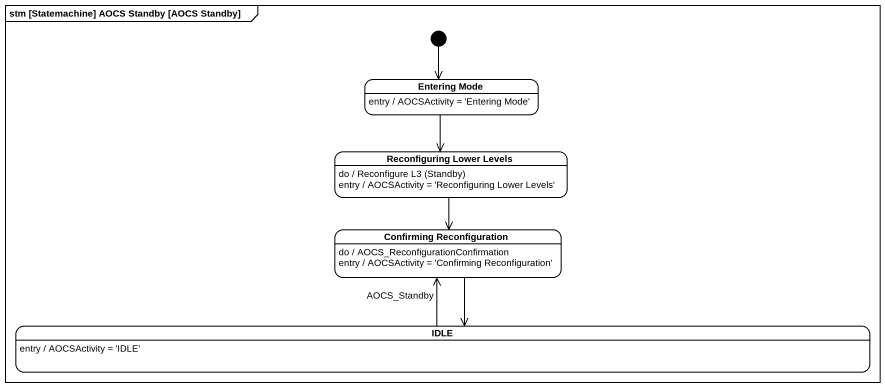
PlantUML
@startuml
mainframe stm [Statemachine] AOCS Standby [AOCS Standby]
hide empty description
state "Entering Mode" as Entering_Mode
Entering_Mode : entry / AOCSActivity = 'Entering Mode'
state "Reconfiguring Lower Levels" as Reconfiguring_Lower_Levels
Reconfiguring_Lower_Levels : do / Reconfigure L3 (Standby)
Reconfiguring_Lower_Levels : entry / AOCSActivity = 'Reconfiguring Lower Levels'
state "Confirming Reconfiguration" as Confirming_Reconfiguration
Confirming_Reconfiguration : do / AOCS_ReconfigurationConfirmation
Confirming_Reconfiguration : entry / AOCSActivity = 'Confirming Reconfiguration'
state IDLE
IDLE : entry / AOCSActivity = 'IDLE'
[*] --> Entering_Mode
Entering_Mode --> Reconfiguring_Lower_Levels
Reconfiguring_Lower_Levels --> Confirming_Reconfiguration
Confirming_Reconfiguration --> IDLE
IDLE -up-> Confirming_Reconfiguration : AOCS_Standby
@enduml
